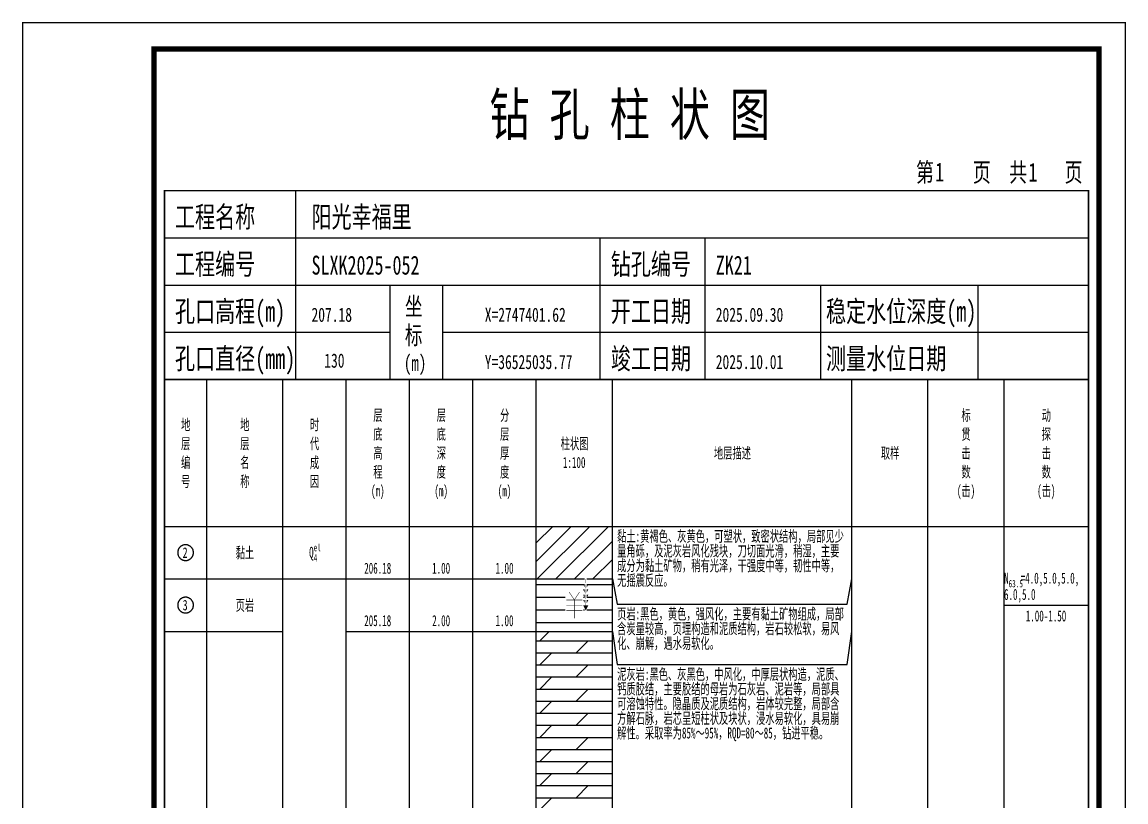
# Model space of a CAD drawing. Header units: millimetres. Extents: x 1264 to 9491, y 619 to 916.
# Drawn here: x 5718.1 to 5928.3, y 767.4 to 916 of the extents above; entities that cross this region are included whole.
import ezdxf
from ezdxf.enums import TextEntityAlignment as Align

# ---------------------------------------------------------------- set-up
doc = ezdxf.new("R2010")
doc.units = ezdxf.units.MM
doc.layers.add('GICAD_POU_TEXTS', color=7, linetype='Continuous')
doc.styles.add('LZ_FONT', font='simfang_0.ttf', dxfattribs={"width": 0.7, "height": 8})
doc.styles.add('成果图图块', font='simfang_0.ttf', dxfattribs={"height": 2.5})
doc.styles.add('成果图表体', font='simfang_0.ttf', dxfattribs={"width": 0.6, "height": 2.1})

# ---------------------------------------------------------------- blocks, each defined once
blk = doc.blocks.new('ZZT_DCBH_Z.dwg35', base_point=(-0.02, 0))
at = {"color": 7}
blk.add_polyline3d([(-1.52, 0.02, 0), (-1.52, -0.06, 0), (-1.52, -0.13, 0), (-1.51, -0.2, 0), (-1.5, -0.28, 0), (-1.48, -0.35, 0), (-1.46, -0.42, 0), (-1.44, -0.49, 0), (-1.41, -0.56, 0), (-1.38, -0.63, 0), (-1.35, -0.69, 0), (-1.31, -0.76, 0), (-1.27, -0.82, 0), (-1.23, -0.88, 0), (-1.18, -0.94, 0), (-1.14, -0.99, 0), (-1.09, -1.04, 0), (-1.03, -1.1, 0), (-0.98, -1.14, 0), (-0.92, -1.19, 0), (-0.86, -1.23, 0), (-0.8, -1.27, 0), (-0.73, -1.31, 0), (-0.67, -1.34, 0), (-0.6, -1.37, 0), (-0.53, -1.4, 0), (-0.46, -1.42, 0), (-0.39, -1.44, 0), (-0.32, -1.46, 0), (-0.25, -1.47, 0), (-0.17, -1.48, 0), (-0.1, -1.48, 0), (-0.02, -1.48, 0), (0.05, -1.48, 0), (0.12, -1.48, 0), (0.2, -1.47, 0), (0.27, -1.46, 0), (0.34, -1.44, 0), (0.41, -1.42, 0), (0.48, -1.4, 0), (0.55, -1.37, 0), (0.62, -1.34, 0), (0.68, -1.31, 0), (0.75, -1.27, 0), (0.81, -1.23, 0), (0.87, -1.19, 0), (0.93, -1.14, 0), (0.98, -1.1, 0), (1.04, -1.04, 0), (1.09, -0.99, 0), (1.13, -0.94, 0), (1.18, -0.88, 0), (1.22, -0.82, 0), (1.26, -0.76, 0), (1.3, -0.69, 0), (1.33, -0.63, 0), (1.36, -0.56, 0), (1.39, -0.49, 0), (1.41, -0.42, 0), (1.43, -0.35, 0), (1.45, -0.28, 0), (1.46, -0.2, 0), (1.47, -0.13, 0), (1.47, -0.06, 0), (1.48, 0.02, 0), (1.47, 0.09, 0), (1.47, 0.16, 0), (1.46, 0.24, 0), (1.45, 0.31, 0), (1.43, 0.38, 0), (1.41, 0.45, 0), (1.39, 0.52, 0), (1.36, 0.59, 0), (1.33, 0.66, 0), (1.3, 0.72, 0), (1.26, 0.79, 0), (1.22, 0.85, 0), (1.18, 0.91, 0), (1.13, 0.97, 0), (1.09, 1.02, 0), (1.04, 1.08, 0), (0.98, 1.13, 0), (0.93, 1.18, 0), (0.87, 1.22, 0), (0.81, 1.26, 0), (0.75, 1.3, 0), (0.68, 1.34, 0), (0.62, 1.37, 0), (0.55, 1.4, 0), (0.48, 1.43, 0), (0.41, 1.45, 0), (0.34, 1.47, 0), (0.27, 1.49, 0), (0.2, 1.5, 0), (0.12, 1.51, 0), (0.05, 1.51, 0), (-0.02, 1.52, 0), (-0.1, 1.51, 0), (-0.17, 1.51, 0), (-0.25, 1.5, 0), (-0.32, 1.49, 0), (-0.39, 1.47, 0), (-0.46, 1.45, 0), (-0.53, 1.43, 0), (-0.6, 1.4, 0), (-0.67, 1.37, 0), (-0.73, 1.34, 0), (-0.8, 1.3, 0), (-0.86, 1.26, 0), (-0.92, 1.22, 0), (-0.98, 1.18, 0), (-1.03, 1.13, 0), (-1.09, 1.08, 0), (-1.14, 1.02, 0), (-1.18, 0.97, 0), (-1.23, 0.91, 0), (-1.27, 0.85, 0), (-1.31, 0.79, 0), (-1.35, 0.72, 0), (-1.38, 0.66, 0), (-1.41, 0.59, 0), (-1.44, 0.52, 0), (-1.46, 0.45, 0), (-1.48, 0.38, 0), (-1.5, 0.31, 0), (-1.51, 0.24, 0), (-1.52, 0.16, 0), (-1.52, 0.09, 0), (-1.52, 0.02, 0)], dxfattribs=at)
at = {"layer": 'GICAD_POU_TEXTS', "color": 7, "style": '成果图图块', "width": 0.7}
blk.add_text('2', height=2, dxfattribs=at).set_placement((-0.11, -0.99), align=Align.CENTER)
blk = doc.blocks.new('ZZT_DCBH_Z.dwg36', base_point=(-0.02, 0))
at = {"color": 7}
blk.add_polyline3d([(-1.52, 0.02, 0), (-1.52, -0.06, 0), (-1.52, -0.13, 0), (-1.51, -0.2, 0), (-1.5, -0.28, 0), (-1.48, -0.35, 0), (-1.46, -0.42, 0), (-1.44, -0.49, 0), (-1.41, -0.56, 0), (-1.38, -0.63, 0), (-1.35, -0.69, 0), (-1.31, -0.76, 0), (-1.27, -0.82, 0), (-1.23, -0.88, 0), (-1.18, -0.94, 0), (-1.14, -0.99, 0), (-1.09, -1.04, 0), (-1.03, -1.1, 0), (-0.98, -1.14, 0), (-0.92, -1.19, 0), (-0.86, -1.23, 0), (-0.8, -1.27, 0), (-0.73, -1.31, 0), (-0.67, -1.34, 0), (-0.6, -1.37, 0), (-0.53, -1.4, 0), (-0.46, -1.42, 0), (-0.39, -1.44, 0), (-0.32, -1.46, 0), (-0.25, -1.47, 0), (-0.17, -1.48, 0), (-0.1, -1.48, 0), (-0.02, -1.48, 0), (0.05, -1.48, 0), (0.12, -1.48, 0), (0.2, -1.47, 0), (0.27, -1.46, 0), (0.34, -1.44, 0), (0.41, -1.42, 0), (0.48, -1.4, 0), (0.55, -1.37, 0), (0.62, -1.34, 0), (0.68, -1.31, 0), (0.75, -1.27, 0), (0.81, -1.23, 0), (0.87, -1.19, 0), (0.93, -1.14, 0), (0.98, -1.1, 0), (1.04, -1.04, 0), (1.09, -0.99, 0), (1.13, -0.94, 0), (1.18, -0.88, 0), (1.22, -0.82, 0), (1.26, -0.76, 0), (1.3, -0.69, 0), (1.33, -0.63, 0), (1.36, -0.56, 0), (1.39, -0.49, 0), (1.41, -0.42, 0), (1.43, -0.35, 0), (1.45, -0.28, 0), (1.46, -0.2, 0), (1.47, -0.13, 0), (1.47, -0.06, 0), (1.48, 0.02, 0), (1.47, 0.09, 0), (1.47, 0.16, 0), (1.46, 0.24, 0), (1.45, 0.31, 0), (1.43, 0.38, 0), (1.41, 0.45, 0), (1.39, 0.52, 0), (1.36, 0.59, 0), (1.33, 0.66, 0), (1.3, 0.72, 0), (1.26, 0.79, 0), (1.22, 0.85, 0), (1.18, 0.91, 0), (1.13, 0.97, 0), (1.09, 1.02, 0), (1.04, 1.08, 0), (0.98, 1.13, 0), (0.93, 1.18, 0), (0.87, 1.22, 0), (0.81, 1.26, 0), (0.75, 1.3, 0), (0.68, 1.34, 0), (0.62, 1.37, 0), (0.55, 1.4, 0), (0.48, 1.43, 0), (0.41, 1.45, 0), (0.34, 1.47, 0), (0.27, 1.49, 0), (0.2, 1.5, 0), (0.12, 1.51, 0), (0.05, 1.51, 0), (-0.02, 1.52, 0), (-0.1, 1.51, 0), (-0.17, 1.51, 0), (-0.25, 1.5, 0), (-0.32, 1.49, 0), (-0.39, 1.47, 0), (-0.46, 1.45, 0), (-0.53, 1.43, 0), (-0.6, 1.4, 0), (-0.67, 1.37, 0), (-0.73, 1.34, 0), (-0.8, 1.3, 0), (-0.86, 1.26, 0), (-0.92, 1.22, 0), (-0.98, 1.18, 0), (-1.03, 1.13, 0), (-1.09, 1.08, 0), (-1.14, 1.02, 0), (-1.18, 0.97, 0), (-1.23, 0.91, 0), (-1.27, 0.85, 0), (-1.31, 0.79, 0), (-1.35, 0.72, 0), (-1.38, 0.66, 0), (-1.41, 0.59, 0), (-1.44, 0.52, 0), (-1.46, 0.45, 0), (-1.48, 0.38, 0), (-1.5, 0.31, 0), (-1.51, 0.24, 0), (-1.52, 0.16, 0), (-1.52, 0.09, 0), (-1.52, 0.02, 0)], dxfattribs=at)
at = {"layer": 'GICAD_POU_TEXTS', "color": 7, "style": '成果图图块', "width": 0.7}
blk.add_text('3', height=2, dxfattribs=at).set_placement((-0.11, -0.99), align=Align.CENTER)
blk = doc.blocks.new('FH_QIANG.dwg', base_point=(0, -0.19))
blk.add_wipeout([(-1.7, -2.89), (1.7, -2.89), (1.7, 2.51), (-1.7, 2.51)])
at = {"color": 7, "const_width": 0.1}
for points in [[(-1, 2.31), (0, 0.81), (1, 2.31)], [(-1.5, 0.81), (1.5, 0.81)], [(0, 0.81), (0, -2.69)], [(-1.5, -0.19), (1.5, -0.19)], [(-1.5, -1.19), (1.5, -1.19)]]:
    blk.add_lwpolyline(points, dxfattribs=at)
blk = doc.blocks.new('zztGLdt.dwg', base_point=(0.5, 1))
blk.add_wipeout([(0.3, -0.2), (0.7, -0.2), (0.7, 2.2), (0.3, 2.2)])
at = {"color": 7, "linetype": 'Continuous'}
blk.add_lwpolyline([(0.5, 1, 1, 0, 0), (0.5, 0, 0, 0, 0)], format="xyseb", dxfattribs=at)
at = {"color": 7, "const_width": 0.05}
blk.add_lwpolyline([(0.5, 2), (0.5, 1)], dxfattribs=at)
blk = doc.blocks.new('柱状图图框模板-(昇龙标准).dwg20', base_point=(27, 229))
for p, q in [((52, 229), (52, 265)), ((27, 256), (203, 256)), ((110, 229), (110, 256)), ((130, 229), (130, 256)), ((27, 247), (203, 247)), ((70, 229), (70, 247)), ((80, 229), (80, 247)), ((152, 229), (152, 247)), ((182, 229), (182, 247)), ((27, 238), (70, 238)), ((80, 238), (203, 238))]:
    blk.add_line(p, q)
for points, const_width in [([(0, 0), (210, 0), (210, 297), (0, 297)], 0.25), ([(25, 5), (205, 5), (205, 292), (25, 292)], 1), ([(27, 265), (203, 265), (203, 17), (27, 17)], 0.3)]:
    blk.add_lwpolyline(points, close=True, dxfattribs=dict(const_width=const_width))
at = {"const_width": 0.3}
blk.add_lwpolyline([(27, 229), (203, 229)], dxfattribs=at)
at = {"style": 'LZ_FONT', "width": 0.7}
for s, height, p in [('钻 孔 柱 状 图', 8, (88.9, 275.54)), ('第', 3.6, (170.12, 266.7)), ('1', 3.6, (173.78, 266.75)), ('页', 3.6, (180.96, 266.7)), ('共', 3.6, (187.88, 266.7)), ('1', 3.6, (191.54, 266.7)), ('页', 3.6, (198.44, 266.7)), ('工程名称', 4, (29, 258)), ('阳光幸福里', 4, (55, 258)), ('工程编号', 4, (29, 249)), ('SLXK2025-052', 3.6, (55, 249)), ('钻孔编号', 4, (112, 249)), ('ZK21', 3.6, (132, 249)), ('孔口高程(m)', 4, (29, 240)), ('坐', 3.5, (72.79, 241.24)), ('开工日期', 4, (112, 240)), ('稳定水位深度(m)', 4, (153, 240)), ('207.18', 2.7, (55, 240)), ('X=2747401.62', 2.7, (88, 240)), ('2025.09.30', 2.7, (132, 240)), ('标', 3.5, (72.79, 235.7)), ('孔口直径(mm)', 4, (29, 231)), ('竣工日期', 4, (112, 231)), ('测量水位日期', 4, (153, 231)), ('130', 2.7, (57.43, 231.26)), ('(m) ', 3, (72.59, 230.65)), ('Y=36525035.77', 2.7, (88, 231)), ('2025.10.01', 2.7, (132, 231))]:
    blk.add_text(s, height=height, dxfattribs=at).set_placement(p)

msp = doc.modelspace()

# ---------------------------------------------------------------- hatches: boundary and pattern name
at = {"linetype": 'Continuous'}
h = msp.add_hatch(dxfattribs=at)
h.set_pattern_fill('GKNXT', scale=0.5, style=0, pattern_type=2)
h.set_pattern_definition([(45, (0, 0), (-1.767767, 1.767767), [])])
h.paths.add_polyline_path([(5816.02, 809.89), (5830.5, 809.89), (5830.5, 819.89), (5816.02, 819.89)])
h = msp.add_hatch(dxfattribs=at)
h.set_pattern_fill('GKYY', scale=0.5, style=0, pattern_type=2)
h.set_pattern_definition([(0, (0, 0), (0, 2.4), [])])
h.paths.add_polyline_path([(5816.02, 799.89), (5830.5, 799.89), (5830.5, 809.89), (5816.02, 809.89)])
h = msp.add_hatch(dxfattribs=at)
h.set_pattern_fill('GKNHY1', scale=0.5, style=0, pattern_type=2)
h.set_pattern_definition([(0, (0, 0), (0, 2.3), []), (45, (0, 0), (4e-16, 4.5999997), [3.252691, -6.5053825])])
h.paths.add_polyline_path([(5816.02, 689.79), (5830.5, 689.79), (5830.5, 799.89), (5816.02, 799.89)])

# ---------------------------------------------------------------- linework, layer by layer
at = {"color": 0}
for p, q in [((5745.2, 819.89), (5753.24, 819.89)), ((5745.2, 809.89), (5745.2, 819.89)), ((5753.24, 809.89), (5753.24, 819.89)), ((5745.2, 809.89), (5753.24, 809.89)), ((5745.2, 809.89), (5753.24, 809.89)), ((5745.2, 799.89), (5745.2, 809.89)), ((5753.24, 799.89), (5753.24, 809.89)), ((5745.2, 799.89), (5753.24, 799.89)), ((5745.2, 799.89), (5753.24, 799.89)), ((5745.2, 689.79), (5745.2, 799.89)), ((5753.24, 689.79), (5753.24, 799.89))]:
    msp.add_line(p, q, dxfattribs=at)
for points in [[(5745.2, 847.89), (5753.24, 847.89)], [(5745.2, 819.89), (5745.2, 847.89)], [(5753.24, 819.89), (5753.24, 847.89)], [(5753.24, 847.89), (5767.73, 847.89)], [(5753.24, 819.89), (5753.24, 847.89)], [(5767.73, 819.89), (5767.73, 847.89)], [(5767.73, 847.89), (5779.8, 847.89)], [(5767.73, 819.89), (5767.73, 847.89)], [(5779.8, 819.89), (5779.8, 847.89)], [(5779.8, 847.89), (5791.87, 847.89)], [(5779.8, 819.89), (5779.8, 847.89)], [(5791.87, 819.89), (5791.87, 847.89)], [(5791.87, 847.89), (5803.94, 847.89)], [(5791.87, 819.89), (5791.87, 847.89)], [(5803.94, 819.89), (5803.94, 847.89)], [(5803.94, 847.89), (5816.02, 847.89)], [(5803.94, 819.89), (5803.94, 847.89)], [(5816.02, 819.89), (5816.02, 847.89)], [(5816.02, 847.89), (5830.5, 847.89)], [(5816.02, 819.89), (5816.02, 847.89)], [(5830.5, 819.89), (5830.5, 847.89)], [(5830.5, 847.89), (5876.13, 847.89)], [(5830.5, 819.89), (5830.5, 847.89)], [(5876.13, 819.89), (5876.13, 847.89)], [(5876.13, 847.89), (5890.62, 847.89)], [(5876.13, 819.89), (5876.13, 847.89)], [(5890.62, 819.89), (5890.62, 847.89)], [(5890.62, 847.89), (5905.1, 847.89)], [(5890.62, 819.89), (5890.62, 847.89)], [(5905.1, 819.89), (5905.1, 847.89)], [(5905.1, 847.89), (5921.2, 847.89)], [(5905.1, 819.89), (5905.1, 847.89)], [(5921.2, 819.89), (5921.2, 847.89)], [(5745.2, 819.89), (5753.24, 819.89)], [(5745.2, 635.89), (5745.2, 819.89)], [(5745.2, 819.89), (5753.24, 819.89)], [(5753.24, 635.89), (5753.24, 819.89)], [(5753.24, 819.89), (5767.73, 819.89)], [(5753.24, 635.89), (5753.24, 819.89)], [(5753.24, 819.89), (5767.73, 819.89)], [(5753.24, 819.89), (5767.73, 819.89)], [(5753.24, 809.89), (5753.24, 819.89)], [(5767.73, 635.89), (5767.73, 819.89)], [(5767.73, 809.89), (5767.73, 819.89)], [(5767.73, 819.89), (5779.8, 819.89)], [(5767.73, 635.89), (5767.73, 819.89)], [(5767.73, 819.89), (5779.8, 819.89)], [(5767.73, 819.89), (5779.8, 819.89)], [(5767.73, 809.89), (5767.73, 819.89)], [(5779.8, 635.89), (5779.8, 819.89)], [(5779.8, 809.89), (5779.8, 819.89)], [(5779.8, 819.89), (5791.87, 819.89)], [(5779.8, 635.89), (5779.8, 819.89)], [(5779.8, 819.89), (5791.87, 819.89)], [(5779.8, 819.89), (5791.87, 819.89)], [(5779.8, 809.89), (5779.8, 819.89)], [(5791.87, 635.89), (5791.87, 819.89)], [(5791.87, 809.89), (5791.87, 819.89)], [(5791.87, 819.89), (5803.94, 819.89)], [(5791.87, 635.89), (5791.87, 819.89)], [(5791.87, 819.89), (5803.94, 819.89)], [(5791.87, 819.89), (5803.94, 819.89)], [(5791.87, 809.89), (5791.87, 819.89)], [(5803.94, 635.89), (5803.94, 819.89)], [(5803.94, 809.89), (5803.94, 819.89)], [(5803.94, 819.89), (5816.02, 819.89)], [(5803.94, 635.89), (5803.94, 819.89)], [(5803.94, 819.89), (5816.02, 819.89)], [(5803.94, 819.89), (5816.02, 819.89)], [(5803.94, 809.89), (5803.94, 819.89)], [(5816.02, 635.89), (5816.02, 819.89)], [(5816.02, 809.89), (5816.02, 819.89)], [(5816.02, 819.89), (5830.5, 819.89)], [(5816.02, 635.89), (5816.02, 819.89)], [(5816.02, 819.89), (5830.5, 819.89)], [(5830.5, 635.89), (5830.5, 819.89)], [(5830.5, 819.89), (5876.13, 819.89)], [(5830.5, 635.89), (5830.5, 819.89)], [(5830.5, 819.89), (5876.13, 819.89)], [(5830.5, 809.89), (5830.5, 819.89)], [(5876.13, 635.89), (5876.13, 819.89)], [(5876.13, 809.89), (5876.13, 819.89)], [(5876.13, 819.89), (5890.62, 819.89)], [(5876.13, 635.89), (5876.13, 819.89)], [(5876.13, 819.89), (5890.62, 819.89)], [(5890.62, 635.89), (5890.62, 819.89)], [(5890.62, 819.89), (5905.1, 819.89)], [(5890.62, 635.89), (5890.62, 819.89)], [(5890.62, 819.89), (5905.1, 819.89)], [(5905.1, 635.89), (5905.1, 819.89)], [(5905.1, 819.89), (5921.2, 819.89)], [(5905.1, 635.89), (5905.1, 819.89)], [(5905.1, 819.89), (5921.2, 819.89)], [(5905.1, 819.89), (5921.2, 819.89)], [(5905.1, 804.89), (5905.1, 819.89)], [(5921.2, 635.89), (5921.2, 819.89)], [(5921.2, 804.89), (5921.2, 819.89)], [(5753.24, 809.89), (5767.73, 809.89)], [(5753.24, 809.89), (5767.73, 809.89)], [(5753.24, 799.89), (5753.24, 809.89)], [(5767.73, 799.89), (5767.73, 809.89)], [(5767.73, 809.89), (5779.8, 809.89)], [(5767.73, 809.89), (5779.8, 809.89)], [(5767.73, 689.79), (5767.73, 809.89)], [(5779.8, 689.79), (5779.8, 809.89)], [(5779.8, 809.89), (5791.87, 809.89)], [(5779.8, 809.89), (5791.87, 809.89)], [(5779.8, 799.89), (5779.8, 809.89)], [(5791.87, 799.89), (5791.87, 809.89)], [(5791.87, 809.89), (5803.94, 809.89)], [(5791.87, 809.89), (5803.94, 809.89)], [(5791.87, 799.89), (5791.87, 809.89)], [(5803.94, 799.89), (5803.94, 809.89)], [(5803.94, 809.89), (5816.02, 809.89)], [(5803.94, 809.89), (5816.02, 809.89)], [(5803.94, 799.89), (5803.94, 809.89)], [(5816.02, 799.89), (5816.02, 809.89)], [(5830.5, 809.89), (5831.41, 805.09)], [(5830.5, 799.89), (5830.5, 809.89)], [(5875.22, 805.09), (5876.13, 809.89)], [(5876.13, 799.89), (5876.13, 809.89)], [(5831.41, 805.09), (5875.22, 805.09)], [(5905.1, 804.89), (5921.2, 804.89)], [(5753.24, 799.89), (5767.73, 799.89)], [(5753.24, 799.89), (5767.73, 799.89)], [(5753.24, 689.79), (5753.24, 799.89)], [(5767.73, 689.79), (5767.73, 799.89)], [(5779.8, 799.89), (5791.87, 799.89)], [(5779.8, 799.89), (5791.87, 799.89)], [(5779.8, 689.79), (5779.8, 799.89)], [(5791.87, 689.79), (5791.87, 799.89)], [(5791.87, 799.89), (5803.94, 799.89)], [(5791.87, 799.89), (5803.94, 799.89)], [(5791.87, 689.79), (5791.87, 799.89)], [(5803.94, 689.79), (5803.94, 799.89)], [(5803.94, 799.89), (5816.02, 799.89)], [(5803.94, 799.89), (5816.02, 799.89)], [(5803.94, 689.79), (5803.94, 799.89)], [(5816.02, 689.79), (5816.02, 799.89)], [(5830.5, 799.89), (5831.41, 793.59)], [(5830.5, 689.79), (5830.5, 799.89)], [(5875.22, 793.59), (5876.13, 799.89)], [(5876.13, 689.79), (5876.13, 799.89)], [(5831.41, 793.59), (5875.22, 793.59)]]:
    msp.add_lwpolyline(points, dxfattribs=at)
at = {"color": 7, "flags": 128}
for points in [[(5816.02, 809.89), (5830.5, 809.89)], [(5816.02, 799.89), (5830.5, 799.89)]]:
    msp.add_lwpolyline(points, dxfattribs=at)

# ---------------------------------------------------------------- block references
for name, p in [('ZZT_DCBH_Z.dwg35', (5749.22, 814.89)), ('ZZT_DCBH_Z.dwg36', (5749.22, 804.89))]:
    msp.add_blockref(name, p)

# ---------------------------------------------------------------- texts
at = {"color": 0, "style": '成果图表体', "width": 0.6}
for s, height, p in [('层', 2.1, (5784.97, 840.04)), ('层', 2.1, (5797.04, 840.04)), ('分', 2.1, (5809.11, 840.04)), ('标', 2.1, (5896.99, 840.04)), ('动', 2.1, (5912.28, 840.04)), ('地', 2.1, (5748.35, 838.24)), ('地', 2.1, (5759.62, 838.24)), ('时', 2.1, (5772.9, 838.24)), ('层', 2.1, (5748.35, 834.64)), ('层', 2.1, (5759.62, 834.64)), ('代', 2.1, (5772.9, 834.64)), ('底', 2.1, (5784.97, 836.44)), ('底', 2.1, (5797.04, 836.44)), ('层', 2.1, (5809.11, 836.44)), ('柱状图', 2.1, (5820.66, 834.64)), ('贯', 2.1, (5896.99, 836.44)), ('探', 2.1, (5912.28, 836.44)), ('高', 2.1, (5784.97, 832.84)), ('深', 2.1, (5797.04, 832.84)), ('厚', 2.1, (5809.11, 832.84)), ('地层描述', 2.1, (5849.85, 832.84)), ('取样', 2.1, (5881.64, 832.84)), ('击', 2.1, (5896.99, 832.84)), ('击', 2.1, (5912.28, 832.84)), ('编', 2.1, (5748.35, 831.04)), ('名', 2.1, (5759.62, 831.04)), ('成', 2.1, (5772.9, 831.04)), ('1:100', 2.1, (5821.09, 831.04)), ('程', 2.1, (5784.97, 829.24)), ('度', 2.1, (5797.04, 829.24)), ('度', 2.1, (5809.11, 829.24)), ('数', 2.1, (5896.99, 829.24)), ('数', 2.1, (5912.28, 829.24)), ('号', 2.1, (5748.35, 827.44)), ('称', 2.1, (5759.62, 827.44)), ('因', 2.1, (5772.9, 827.44)), ('(m)', 2.1, (5784.54, 825.64)), ('(m)', 2.1, (5796.61, 825.64)), ('(m)', 2.1, (5808.68, 825.64)), ('(击)', 2.1, (5896.13, 825.64)), ('(击)', 2.1, (5911.42, 825.64)), ('黏土', 2.1, (5758.75, 813.84)), ('Q', 2.1, (5772.75, 813.91)), ('el', 1.4, (5773.62, 815.17)), ('4', 1.4, (5773.62, 813.21)), ('206.18', 2.1, (5783.24, 810.89)), ('1.00', 2.1, (5796.18, 810.89)), ('1.00', 2.1, (5808.25, 810.89)), ('N', 2.1, (5905.1, 808.99)), ('63.5', 1.4, (5905.97, 808.29)), ('=4.0,5.0,5.0,', 2.1, (5908.28, 808.99)), ('6.0,5.0', 2.1, (5905.1, 805.89)), ('页岩', 2.1, (5758.75, 803.84)), ('1.00-1.50', 2.1, (5909.25, 801.79)), ('205.18', 2.1, (5783.24, 800.89)), ('2.00', 2.1, (5796.18, 800.89)), ('1.00', 2.1, (5808.25, 800.89))]:
    msp.add_text(s, height=height, dxfattribs=at).set_placement(p)
at = {"color": 0, "char_height": 2.1, "width": 43.8045, "attachment_point": 1, "line_spacing_factor": 0.8, "style": '成果图表体'}
for s, insert in [('\\A1;黏土:黄褐色、灰黄色，可塑状，致密状结构，局部见少量角砾，及泥灰岩风化残块，刀切面光滑，稍湿，主要成分为黏土矿物，稍有光泽，干强度中等，韧性中等，无摇震反应。', (5831.41, 819.09)), ('\\A1;页岩:黑色，黄色，强风化，主要有黏土矿物组成，局部含炭量较高，页理构造和泥质结构，岩石较松软，易风化、崩解，遇水易软化。', (5831.41, 804.29)), ('\\A1;泥灰岩:黑色、灰黑色，中风化，中厚层状构造，泥质、钙质胶结，主要胶结的母岩为石灰岩、泥岩等，局部具可溶蚀特性。隐晶质及泥质结构，岩体较完整，局部含方解石脉，岩芯呈短柱状及块状，浸水易软化，具易崩解性。采取率为85%～95%，RQD=80～85，钻进平稳。', (5831.41, 792.79))]:
    msp.add_mtext(s, dxfattribs=dict(at, insert=insert))

# ---------------------------------------------------------------- next in the draw order: block references
msp.add_blockref('FH_QIANG.dwg', (5823.26, 804.89))

# ---------------------------------------------------------------- next in the draw order: block references
msp.add_blockref('zztGLdt.dwg', (5825.43, 808.89))

# ---------------------------------------------------------------- next in the draw order: block references
msp.add_blockref('zztGLdt.dwg', (5825.43, 807.89))

# ---------------------------------------------------------------- next in the draw order: block references
msp.add_blockref('zztGLdt.dwg', (5825.43, 806.89))

# ---------------------------------------------------------------- next in the draw order: block references
msp.add_blockref('zztGLdt.dwg', (5825.43, 805.89))

# ---------------------------------------------------------------- next in the draw order: block references
msp.add_blockref('zztGLdt.dwg', (5825.43, 804.89))

# ---------------------------------------------------------------- next in the draw order: block references
msp.add_blockref('柱状图图框模板-(昇龙标准).dwg20', (5745.2, 847.89))

doc.saveas('drawing.dxf')
